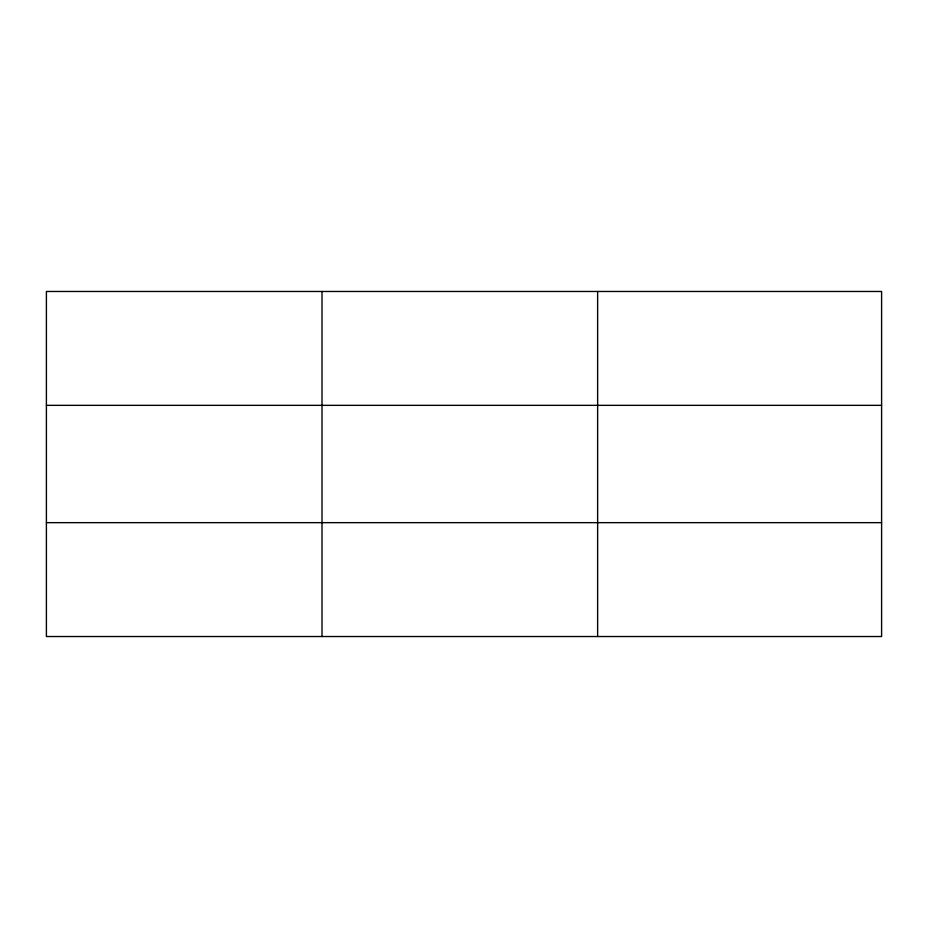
<?xml version="1.0" encoding="UTF-8"?>
<svg xmlns="http://www.w3.org/2000/svg" width="928" height="928" viewBox="0 0 928 928"><rect width="100%" height="100%" fill="white"/><g stroke="black" fill="none" stroke-linecap="round" stroke-linejoin="round"><path stroke-width="1.39" d="M322.016 291.473L322.016 636.527M597.632 291.473L597.632 636.527M881.6 522.661L881.6 636.527L46.4 636.527L46.4 291.473L881.6 291.473L881.6 522.661L46.4 522.661M46.4 405.339L881.6 405.339"/></g></svg>
